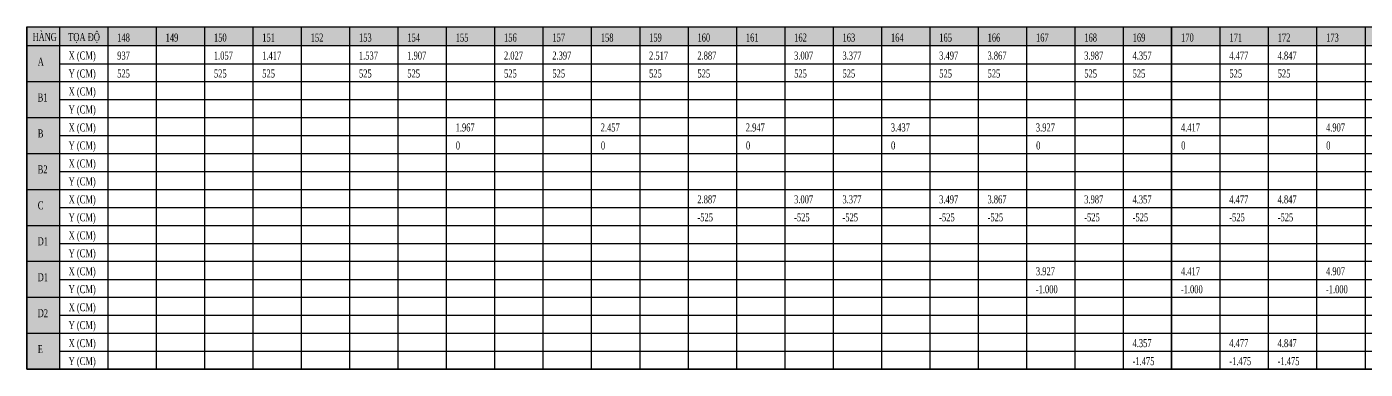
# Model space of a CAD drawing. Extents: x 1061507 to 1179680, y 97445 to 132302.
# Drawn here: x 1061507 to 1074886, y 119959 to 123379 of the extents above; entities that cross this region are included whole.
import ezdxf

# ---------------------------------------------------------------- set-up
doc = ezdxf.new("R2010")
doc.units = 0
doc.header["$LTSCALE"] = 200
doc.header["$MEASUREMENT"] = 0
for name, color, linetype in [('BORDER', 2, 'CONTINUOUS'), ('Hatch', 8, 'CONTINUOUS'), ('Text', 6, 'CONTINUOUS')]:
    doc.layers.add(name, color=color, linetype=linetype)
doc.styles.get("Standard").update_dxf_attribs({"font": 'vntimeh.shx', "width": 0.7})
doc.styles.add('THUONG', font='vntimeh.shx', dxfattribs={"width": 0.7})

msp = doc.modelspace()

# ---------------------------------------------------------------- linework, layer by layer
at = {"layer": 'BORDER'}
msp.add_line((1072950, 119959), (1072950, 123379), dxfattribs=at)
for points in [[(1072950, 119959), (1061507, 119959), (1061507, 123379), (1072950, 123379)], [(1072950, 123379), (1084067, 123379), (1084067, 119959), (1072950, 119959)]]:
    msp.add_lwpolyline(points, close=True, dxfattribs=at)
at = {"layer": 'Hatch'}
for p, q in [((1061507, 123379), (1061834, 123379)), ((1061507, 123379), (1061507, 123191)), ((1061834, 123379), (1062317, 123379)), ((1061834, 123379), (1061834, 123191)), ((1062317, 123379), (1062800, 123379)), ((1062317, 123379), (1062317, 123191)), ((1062800, 123379), (1063284, 123379)), ((1062800, 123379), (1062800, 123191)), ((1063284, 123379), (1063767, 123379)), ((1063284, 123379), (1063284, 123191)), ((1063767, 123379), (1064250, 123379)), ((1063767, 123379), (1063767, 123191)), ((1064250, 123379), (1064734, 123379)), ((1064250, 123379), (1064250, 123191)), ((1064734, 123379), (1065217, 123379)), ((1064734, 123379), (1064734, 123191)), ((1065217, 123379), (1065700, 123379)), ((1065217, 123379), (1065217, 123191)), ((1065700, 123379), (1066184, 123379)), ((1065700, 123379), (1065700, 123191)), ((1066184, 123379), (1066667, 123379)), ((1066184, 123379), (1066184, 123191)), ((1066667, 123379), (1067150, 123379)), ((1066667, 123379), (1066667, 123191)), ((1067150, 123379), (1067634, 123379)), ((1067150, 123379), (1067150, 123191)), ((1067634, 123379), (1068117, 123379)), ((1067634, 123379), (1067634, 123191)), ((1068117, 123379), (1068600, 123379)), ((1068117, 123379), (1068117, 123191)), ((1068600, 123379), (1069084, 123379)), ((1068600, 123379), (1068600, 123191)), ((1069084, 123379), (1069567, 123379)), ((1069084, 123379), (1069084, 123191)), ((1069567, 123379), (1070050, 123379)), ((1069567, 123379), (1069567, 123191)), ((1070050, 123379), (1070534, 123379)), ((1070050, 123379), (1070050, 123191)), ((1070534, 123379), (1071017, 123379)), ((1070534, 123379), (1070534, 123191)), ((1071017, 123379), (1071500, 123379)), ((1071017, 123379), (1071017, 123191)), ((1071500, 123379), (1071984, 123379)), ((1071500, 123379), (1071500, 123191)), ((1071984, 123379), (1072467, 123379)), ((1071984, 123379), (1071984, 123191)), ((1072467, 123379), (1072950, 123379)), ((1072467, 123379), (1072467, 123191)), ((1072950, 123379), (1073434, 123379)), ((1072950, 123379), (1072950, 123191)), ((1073434, 123379), (1073917, 123379)), ((1073434, 123379), (1073434, 123191)), ((1073917, 123379), (1074400, 123379)), ((1073917, 123379), (1073917, 123191)), ((1074400, 123379), (1074884, 123379)), ((1074400, 123379), (1074400, 123191)), ((1074884, 123379), (1075367, 123379)), ((1074884, 123379), (1074884, 123191)), ((1061507, 123191), (1061834, 123191)), ((1061507, 123191), (1061507, 123011)), ((1061834, 123191), (1062317, 123191)), ((1061834, 123191), (1061834, 123011)), ((1062317, 123191), (1062800, 123191)), ((1062317, 123191), (1062317, 123011)), ((1062800, 123191), (1063284, 123191)), ((1062800, 123191), (1062800, 123011)), ((1063284, 123191), (1063767, 123191)), ((1063284, 123191), (1063284, 123011)), ((1063767, 123191), (1064250, 123191)), ((1063767, 123191), (1063767, 123011)), ((1064250, 123191), (1064734, 123191)), ((1064250, 123191), (1064250, 123011)), ((1064734, 123191), (1065217, 123191)), ((1064734, 123191), (1064734, 123011)), ((1065217, 123191), (1065700, 123191)), ((1065217, 123191), (1065217, 123011)), ((1065700, 123191), (1066184, 123191)), ((1065700, 123191), (1065700, 123011)), ((1066184, 123191), (1066667, 123191)), ((1066184, 123191), (1066184, 123011)), ((1066667, 123191), (1067150, 123191)), ((1066667, 123191), (1066667, 123011)), ((1067150, 123191), (1067634, 123191)), ((1067150, 123191), (1067150, 123011)), ((1067634, 123191), (1068117, 123191)), ((1067634, 123191), (1067634, 123011)), ((1068117, 123191), (1068600, 123191)), ((1068117, 123191), (1068117, 123011)), ((1068600, 123191), (1069084, 123191)), ((1068600, 123191), (1068600, 123011)), ((1069084, 123191), (1069567, 123191)), ((1069084, 123191), (1069084, 123011)), ((1069567, 123191), (1070050, 123191)), ((1069567, 123191), (1069567, 123011)), ((1070050, 123191), (1070534, 123191)), ((1070050, 123191), (1070050, 123011)), ((1070534, 123191), (1071017, 123191)), ((1070534, 123191), (1070534, 123011)), ((1071017, 123191), (1071500, 123191)), ((1071017, 123191), (1071017, 123011)), ((1071500, 123191), (1071984, 123191)), ((1071500, 123191), (1071500, 123011)), ((1071984, 123191), (1072467, 123191)), ((1071984, 123191), (1071984, 123011)), ((1072467, 123191), (1072950, 123191)), ((1072467, 123191), (1072467, 123011)), ((1072950, 123191), (1073434, 123191)), ((1072950, 123191), (1072950, 123011)), ((1073434, 123191), (1073917, 123191)), ((1073434, 123191), (1073434, 123011)), ((1073917, 123191), (1074400, 123191)), ((1073917, 123191), (1073917, 123011)), ((1074400, 123191), (1074884, 123191)), ((1074400, 123191), (1074400, 123011)), ((1074884, 123191), (1075367, 123191)), ((1074884, 123191), (1074884, 123011)), ((1061507, 123011), (1061507, 122832)), ((1061834, 123011), (1062317, 123011)), ((1061834, 123011), (1061834, 122832)), ((1062317, 123011), (1062800, 123011)), ((1062317, 123011), (1062317, 122832)), ((1062800, 123011), (1063284, 123011)), ((1062800, 123011), (1062800, 122832)), ((1063284, 123011), (1063767, 123011)), ((1063284, 123011), (1063284, 122832)), ((1063767, 123011), (1064250, 123011)), ((1063767, 123011), (1063767, 122832)), ((1064250, 123011), (1064734, 123011)), ((1064250, 123011), (1064250, 122832)), ((1064734, 123011), (1065217, 123011)), ((1064734, 123011), (1064734, 122832)), ((1065217, 123011), (1065700, 123011)), ((1065217, 123011), (1065217, 122832)), ((1065700, 123011), (1066184, 123011)), ((1065700, 123011), (1065700, 122832)), ((1066184, 123011), (1066667, 123011)), ((1066184, 123011), (1066184, 122832)), ((1066667, 123011), (1067150, 123011)), ((1066667, 123011), (1066667, 122832)), ((1067150, 123011), (1067634, 123011)), ((1067150, 123011), (1067150, 122832)), ((1067634, 123011), (1068117, 123011)), ((1067634, 123011), (1067634, 122832)), ((1068117, 123011), (1068600, 123011)), ((1068117, 123011), (1068117, 122832)), ((1068600, 123011), (1069084, 123011)), ((1068600, 123011), (1068600, 122832)), ((1069084, 123011), (1069567, 123011)), ((1069084, 123011), (1069084, 122832)), ((1069567, 123011), (1070050, 123011)), ((1069567, 123011), (1069567, 122832)), ((1070050, 123011), (1070534, 123011)), ((1070050, 123011), (1070050, 122832)), ((1070534, 123011), (1071017, 123011)), ((1070534, 123011), (1070534, 122832)), ((1071017, 123011), (1071500, 123011)), ((1071017, 123011), (1071017, 122832)), ((1071500, 123011), (1071984, 123011)), ((1071500, 123011), (1071500, 122832)), ((1071984, 123011), (1072467, 123011)), ((1071984, 123011), (1071984, 122832)), ((1072467, 123011), (1072950, 123011)), ((1072467, 123011), (1072467, 122832)), ((1072950, 123011), (1073434, 123011)), ((1072950, 123011), (1072950, 122832)), ((1073434, 123011), (1073917, 123011)), ((1073434, 123011), (1073434, 122832)), ((1073917, 123011), (1074400, 123011)), ((1073917, 123011), (1073917, 122832)), ((1074400, 123011), (1074884, 123011)), ((1074400, 123011), (1074400, 122832)), ((1074884, 123011), (1075367, 123011)), ((1074884, 123011), (1074884, 122832)), ((1061507, 122832), (1061834, 122832)), ((1061507, 122832), (1061507, 122652)), ((1061834, 122832), (1062317, 122832)), ((1061834, 122832), (1061834, 122652)), ((1062317, 122832), (1062800, 122832)), ((1062317, 122832), (1062317, 122652)), ((1062800, 122832), (1063284, 122832)), ((1062800, 122832), (1062800, 122652)), ((1063284, 122832), (1063767, 122832)), ((1063284, 122832), (1063284, 122652)), ((1063767, 122832), (1064250, 122832)), ((1063767, 122832), (1063767, 122652)), ((1064250, 122832), (1064734, 122832)), ((1064250, 122832), (1064250, 122652)), ((1064734, 122832), (1065217, 122832)), ((1064734, 122832), (1064734, 122652)), ((1065217, 122832), (1065700, 122832)), ((1065217, 122832), (1065217, 122652)), ((1065700, 122832), (1066184, 122832)), ((1065700, 122832), (1065700, 122652)), ((1066184, 122832), (1066667, 122832)), ((1066184, 122832), (1066184, 122652)), ((1066667, 122832), (1067150, 122832)), ((1066667, 122832), (1066667, 122652)), ((1067150, 122832), (1067634, 122832)), ((1067150, 122832), (1067150, 122652)), ((1067634, 122832), (1068117, 122832)), ((1067634, 122832), (1067634, 122652)), ((1068117, 122832), (1068600, 122832)), ((1068117, 122832), (1068117, 122652)), ((1068600, 122832), (1069084, 122832)), ((1068600, 122832), (1068600, 122652)), ((1069084, 122832), (1069567, 122832)), ((1069084, 122832), (1069084, 122652)), ((1069567, 122832), (1070050, 122832)), ((1069567, 122832), (1069567, 122652)), ((1070050, 122832), (1070534, 122832)), ((1070050, 122832), (1070050, 122652)), ((1070534, 122832), (1071017, 122832)), ((1070534, 122832), (1070534, 122652)), ((1071017, 122832), (1071500, 122832)), ((1071017, 122832), (1071017, 122652)), ((1071500, 122832), (1071984, 122832)), ((1071500, 122832), (1071500, 122652)), ((1071984, 122832), (1072467, 122832)), ((1071984, 122832), (1071984, 122652)), ((1072467, 122832), (1072950, 122832)), ((1072467, 122832), (1072467, 122652)), ((1072950, 122832), (1073434, 122832)), ((1072950, 122832), (1072950, 122652)), ((1073434, 122832), (1073917, 122832)), ((1073434, 122832), (1073434, 122652)), ((1073917, 122832), (1074400, 122832)), ((1073917, 122832), (1073917, 122652)), ((1074400, 122832), (1074884, 122832)), ((1074400, 122832), (1074400, 122652)), ((1074884, 122832), (1075367, 122832)), ((1074884, 122832), (1074884, 122652)), ((1061507, 122652), (1061507, 122473)), ((1061834, 122652), (1062317, 122652)), ((1061834, 122652), (1061834, 122473)), ((1062317, 122652), (1062800, 122652)), ((1062317, 122652), (1062317, 122473)), ((1062800, 122652), (1063284, 122652)), ((1062800, 122652), (1062800, 122473)), ((1063284, 122652), (1063767, 122652)), ((1063284, 122652), (1063284, 122473)), ((1063767, 122652), (1064250, 122652)), ((1063767, 122652), (1063767, 122473)), ((1064250, 122652), (1064734, 122652)), ((1064250, 122652), (1064250, 122473)), ((1064734, 122652), (1065217, 122652)), ((1064734, 122652), (1064734, 122473)), ((1065217, 122652), (1065700, 122652)), ((1065217, 122652), (1065217, 122473)), ((1065700, 122652), (1066184, 122652)), ((1065700, 122652), (1065700, 122473)), ((1066184, 122652), (1066667, 122652)), ((1066184, 122652), (1066184, 122473)), ((1066667, 122652), (1067150, 122652)), ((1066667, 122652), (1066667, 122473)), ((1067150, 122652), (1067634, 122652)), ((1067150, 122652), (1067150, 122473)), ((1067634, 122652), (1068117, 122652)), ((1067634, 122652), (1067634, 122473)), ((1068117, 122652), (1068600, 122652)), ((1068117, 122652), (1068117, 122473)), ((1068600, 122652), (1069084, 122652)), ((1068600, 122652), (1068600, 122473)), ((1069084, 122652), (1069567, 122652)), ((1069084, 122652), (1069084, 122473)), ((1069567, 122652), (1070050, 122652)), ((1069567, 122652), (1069567, 122473)), ((1070050, 122652), (1070534, 122652)), ((1070050, 122652), (1070050, 122473)), ((1070534, 122652), (1071017, 122652)), ((1070534, 122652), (1070534, 122473)), ((1071017, 122652), (1071500, 122652)), ((1071017, 122652), (1071017, 122473)), ((1071500, 122652), (1071984, 122652)), ((1071500, 122652), (1071500, 122473)), ((1071984, 122652), (1072467, 122652)), ((1071984, 122652), (1071984, 122473)), ((1072467, 122652), (1072950, 122652)), ((1072467, 122652), (1072467, 122473)), ((1072950, 122652), (1073434, 122652)), ((1072950, 122652), (1072950, 122473)), ((1073434, 122652), (1073917, 122652)), ((1073434, 122652), (1073434, 122473)), ((1073917, 122652), (1074400, 122652)), ((1073917, 122652), (1073917, 122473)), ((1074400, 122652), (1074884, 122652)), ((1074400, 122652), (1074400, 122473)), ((1074884, 122652), (1075367, 122652)), ((1074884, 122652), (1074884, 122473)), ((1061507, 122473), (1061834, 122473)), ((1061507, 122473), (1061507, 122293)), ((1061834, 122473), (1062317, 122473)), ((1061834, 122473), (1061834, 122293)), ((1062317, 122473), (1062800, 122473)), ((1062317, 122473), (1062317, 122293)), ((1062800, 122473), (1063284, 122473)), ((1062800, 122473), (1062800, 122293)), ((1063284, 122473), (1063767, 122473)), ((1063284, 122473), (1063284, 122293)), ((1063767, 122473), (1064250, 122473)), ((1063767, 122473), (1063767, 122293)), ((1064250, 122473), (1064734, 122473)), ((1064250, 122473), (1064250, 122293)), ((1064734, 122473), (1065217, 122473)), ((1064734, 122473), (1064734, 122293)), ((1065217, 122473), (1065700, 122473)), ((1065217, 122473), (1065217, 122293)), ((1065700, 122473), (1066184, 122473)), ((1065700, 122473), (1065700, 122293)), ((1066184, 122473), (1066667, 122473)), ((1066184, 122473), (1066184, 122293)), ((1066667, 122473), (1067150, 122473)), ((1066667, 122473), (1066667, 122293)), ((1067150, 122473), (1067634, 122473)), ((1067150, 122473), (1067150, 122293)), ((1067634, 122473), (1068117, 122473)), ((1067634, 122473), (1067634, 122293)), ((1068117, 122473), (1068600, 122473)), ((1068117, 122473), (1068117, 122293)), ((1068600, 122473), (1069084, 122473)), ((1068600, 122473), (1068600, 122293)), ((1069084, 122473), (1069567, 122473)), ((1069084, 122473), (1069084, 122293)), ((1069567, 122473), (1070050, 122473)), ((1069567, 122473), (1069567, 122293)), ((1070050, 122473), (1070534, 122473)), ((1070050, 122473), (1070050, 122293)), ((1070534, 122473), (1071017, 122473)), ((1070534, 122473), (1070534, 122293)), ((1071017, 122473), (1071500, 122473)), ((1071017, 122473), (1071017, 122293)), ((1071500, 122473), (1071984, 122473)), ((1071500, 122473), (1071500, 122293)), ((1071984, 122473), (1072467, 122473)), ((1071984, 122473), (1071984, 122293)), ((1072467, 122473), (1072950, 122473)), ((1072467, 122473), (1072467, 122293)), ((1072950, 122473), (1073434, 122473)), ((1072950, 122473), (1072950, 122293)), ((1073434, 122473), (1073917, 122473)), ((1073434, 122473), (1073434, 122293)), ((1073917, 122473), (1074400, 122473)), ((1073917, 122473), (1073917, 122293)), ((1074400, 122473), (1074884, 122473)), ((1074400, 122473), (1074400, 122293)), ((1074884, 122473), (1075367, 122473)), ((1074884, 122473), (1074884, 122293)), ((1061507, 122293), (1061507, 122114)), ((1061834, 122293), (1062317, 122293)), ((1061834, 122293), (1061834, 122114)), ((1062317, 122293), (1062800, 122293)), ((1062317, 122293), (1062317, 122114)), ((1062800, 122293), (1063284, 122293)), ((1062800, 122293), (1062800, 122114)), ((1063284, 122293), (1063767, 122293)), ((1063284, 122293), (1063284, 122114)), ((1063767, 122293), (1064250, 122293)), ((1063767, 122293), (1063767, 122114)), ((1064250, 122293), (1064734, 122293)), ((1064250, 122293), (1064250, 122114)), ((1064734, 122293), (1065217, 122293)), ((1064734, 122293), (1064734, 122114)), ((1065217, 122293), (1065700, 122293)), ((1065217, 122293), (1065217, 122114)), ((1065700, 122293), (1066184, 122293)), ((1065700, 122293), (1065700, 122114)), ((1066184, 122293), (1066667, 122293)), ((1066184, 122293), (1066184, 122114)), ((1066667, 122293), (1067150, 122293)), ((1066667, 122293), (1066667, 122114)), ((1067150, 122293), (1067634, 122293)), ((1067150, 122293), (1067150, 122114)), ((1067634, 122293), (1068117, 122293)), ((1067634, 122293), (1067634, 122114)), ((1068117, 122293), (1068600, 122293)), ((1068117, 122293), (1068117, 122114)), ((1068600, 122293), (1069084, 122293)), ((1068600, 122293), (1068600, 122114)), ((1069084, 122293), (1069567, 122293)), ((1069084, 122293), (1069084, 122114)), ((1069567, 122293), (1070050, 122293)), ((1069567, 122293), (1069567, 122114)), ((1070050, 122293), (1070534, 122293)), ((1070050, 122293), (1070050, 122114)), ((1070534, 122293), (1071017, 122293)), ((1070534, 122293), (1070534, 122114)), ((1071017, 122293), (1071500, 122293)), ((1071017, 122293), (1071017, 122114)), ((1071500, 122293), (1071984, 122293)), ((1071500, 122293), (1071500, 122114)), ((1071984, 122293), (1072467, 122293)), ((1071984, 122293), (1071984, 122114)), ((1072467, 122293), (1072950, 122293)), ((1072467, 122293), (1072467, 122114)), ((1072950, 122293), (1073434, 122293)), ((1072950, 122293), (1072950, 122114)), ((1073434, 122293), (1073917, 122293)), ((1073434, 122293), (1073434, 122114)), ((1073917, 122293), (1074400, 122293)), ((1073917, 122293), (1073917, 122114)), ((1074400, 122293), (1074884, 122293)), ((1074400, 122293), (1074400, 122114)), ((1074884, 122293), (1075367, 122293)), ((1074884, 122293), (1074884, 122114)), ((1061507, 122114), (1061834, 122114)), ((1061507, 122114), (1061507, 121934)), ((1061834, 122114), (1062317, 122114)), ((1061834, 122114), (1061834, 121934)), ((1062317, 122114), (1062800, 122114)), ((1062317, 122114), (1062317, 121934)), ((1062800, 122114), (1063284, 122114)), ((1062800, 122114), (1062800, 121934)), ((1063284, 122114), (1063767, 122114)), ((1063284, 122114), (1063284, 121934)), ((1063767, 122114), (1064250, 122114)), ((1063767, 122114), (1063767, 121934)), ((1064250, 122114), (1064734, 122114)), ((1064250, 122114), (1064250, 121934)), ((1064734, 122114), (1065217, 122114)), ((1064734, 122114), (1064734, 121934)), ((1065217, 122114), (1065700, 122114)), ((1065217, 122114), (1065217, 121934)), ((1065700, 122114), (1066184, 122114)), ((1065700, 122114), (1065700, 121934)), ((1066184, 122114), (1066667, 122114)), ((1066184, 122114), (1066184, 121934)), ((1066667, 122114), (1067150, 122114)), ((1066667, 122114), (1066667, 121934)), ((1067150, 122114), (1067634, 122114)), ((1067150, 122114), (1067150, 121934)), ((1067634, 122114), (1068117, 122114)), ((1067634, 122114), (1067634, 121934)), ((1068117, 122114), (1068600, 122114)), ((1068117, 122114), (1068117, 121934)), ((1068600, 122114), (1069084, 122114)), ((1068600, 122114), (1068600, 121934)), ((1069084, 122114), (1069567, 122114)), ((1069084, 122114), (1069084, 121934)), ((1069567, 122114), (1070050, 122114)), ((1069567, 122114), (1069567, 121934)), ((1070050, 122114), (1070534, 122114)), ((1070050, 122114), (1070050, 121934)), ((1070534, 122114), (1071017, 122114)), ((1070534, 122114), (1070534, 121934)), ((1071017, 122114), (1071500, 122114)), ((1071017, 122114), (1071017, 121934)), ((1071500, 122114), (1071984, 122114)), ((1071500, 122114), (1071500, 121934)), ((1071984, 122114), (1072467, 122114)), ((1071984, 122114), (1071984, 121934)), ((1072467, 122114), (1072950, 122114)), ((1072467, 122114), (1072467, 121934)), ((1072950, 122114), (1073434, 122114)), ((1072950, 122114), (1072950, 121934)), ((1073434, 122114), (1073917, 122114)), ((1073434, 122114), (1073434, 121934)), ((1073917, 122114), (1074400, 122114)), ((1073917, 122114), (1073917, 121934)), ((1074400, 122114), (1074884, 122114)), ((1074400, 122114), (1074400, 121934)), ((1074884, 122114), (1075367, 122114)), ((1074884, 122114), (1074884, 121934)), ((1061507, 121934), (1061507, 121755)), ((1061834, 121934), (1062317, 121934)), ((1061834, 121934), (1061834, 121755)), ((1062317, 121934), (1062800, 121934)), ((1062317, 121934), (1062317, 121755)), ((1062800, 121934), (1063284, 121934)), ((1062800, 121934), (1062800, 121755)), ((1063284, 121934), (1063767, 121934)), ((1063284, 121934), (1063284, 121755)), ((1063767, 121934), (1064250, 121934)), ((1063767, 121934), (1063767, 121755)), ((1064250, 121934), (1064734, 121934)), ((1064250, 121934), (1064250, 121755)), ((1064734, 121934), (1065217, 121934)), ((1064734, 121934), (1064734, 121755)), ((1065217, 121934), (1065700, 121934)), ((1065217, 121934), (1065217, 121755)), ((1065700, 121934), (1066184, 121934)), ((1065700, 121934), (1065700, 121755)), ((1066184, 121934), (1066667, 121934)), ((1066184, 121934), (1066184, 121755)), ((1066667, 121934), (1067150, 121934)), ((1066667, 121934), (1066667, 121755)), ((1067150, 121934), (1067634, 121934)), ((1067150, 121934), (1067150, 121755)), ((1067634, 121934), (1068117, 121934)), ((1067634, 121934), (1067634, 121755)), ((1068117, 121934), (1068600, 121934)), ((1068117, 121934), (1068117, 121755)), ((1068600, 121934), (1069084, 121934)), ((1068600, 121934), (1068600, 121755)), ((1069084, 121934), (1069567, 121934)), ((1069084, 121934), (1069084, 121755)), ((1069567, 121934), (1070050, 121934)), ((1069567, 121934), (1069567, 121755)), ((1070050, 121934), (1070534, 121934)), ((1070050, 121934), (1070050, 121755)), ((1070534, 121934), (1071017, 121934)), ((1070534, 121934), (1070534, 121755)), ((1071017, 121934), (1071500, 121934)), ((1071017, 121934), (1071017, 121755)), ((1071500, 121934), (1071984, 121934)), ((1071500, 121934), (1071500, 121755)), ((1071984, 121934), (1072467, 121934)), ((1071984, 121934), (1071984, 121755)), ((1072467, 121934), (1072950, 121934)), ((1072467, 121934), (1072467, 121755)), ((1072950, 121934), (1073434, 121934)), ((1072950, 121934), (1072950, 121755)), ((1073434, 121934), (1073917, 121934)), ((1073434, 121934), (1073434, 121755)), ((1073917, 121934), (1074400, 121934)), ((1073917, 121934), (1073917, 121755)), ((1074400, 121934), (1074884, 121934)), ((1074400, 121934), (1074400, 121755)), ((1074884, 121934), (1075367, 121934)), ((1074884, 121934), (1074884, 121755)), ((1061507, 121755), (1061834, 121755)), ((1061507, 121755), (1061507, 121575)), ((1061834, 121755), (1062317, 121755)), ((1061834, 121755), (1061834, 121575)), ((1062317, 121755), (1062800, 121755)), ((1062317, 121755), (1062317, 121575)), ((1062800, 121755), (1063284, 121755)), ((1062800, 121755), (1062800, 121575)), ((1063284, 121755), (1063767, 121755)), ((1063284, 121755), (1063284, 121575)), ((1063767, 121755), (1064250, 121755)), ((1063767, 121755), (1063767, 121575)), ((1064250, 121755), (1064734, 121755)), ((1064250, 121755), (1064250, 121575)), ((1064734, 121755), (1065217, 121755)), ((1064734, 121755), (1064734, 121575)), ((1065217, 121755), (1065700, 121755)), ((1065217, 121755), (1065217, 121575)), ((1065700, 121755), (1066184, 121755)), ((1065700, 121755), (1065700, 121575)), ((1066184, 121755), (1066667, 121755)), ((1066184, 121755), (1066184, 121575)), ((1066667, 121755), (1067150, 121755)), ((1066667, 121755), (1066667, 121575)), ((1067150, 121755), (1067634, 121755)), ((1067150, 121755), (1067150, 121575)), ((1067634, 121755), (1068117, 121755)), ((1067634, 121755), (1067634, 121575)), ((1068117, 121755), (1068600, 121755)), ((1068117, 121755), (1068117, 121575)), ((1068600, 121755), (1069084, 121755)), ((1068600, 121755), (1068600, 121575)), ((1069084, 121755), (1069567, 121755)), ((1069084, 121755), (1069084, 121575)), ((1069567, 121755), (1070050, 121755)), ((1069567, 121755), (1069567, 121575)), ((1070050, 121755), (1070534, 121755)), ((1070050, 121755), (1070050, 121575)), ((1070534, 121755), (1071017, 121755)), ((1070534, 121755), (1070534, 121575)), ((1071017, 121755), (1071500, 121755)), ((1071017, 121755), (1071017, 121575)), ((1071500, 121755), (1071984, 121755)), ((1071500, 121755), (1071500, 121575)), ((1071984, 121755), (1072467, 121755)), ((1071984, 121755), (1071984, 121575)), ((1072467, 121755), (1072950, 121755)), ((1072467, 121755), (1072467, 121575)), ((1072950, 121755), (1073434, 121755)), ((1072950, 121755), (1072950, 121575)), ((1073434, 121755), (1073917, 121755)), ((1073434, 121755), (1073434, 121575)), ((1073917, 121755), (1074400, 121755)), ((1073917, 121755), (1073917, 121575)), ((1074400, 121755), (1074884, 121755)), ((1074400, 121755), (1074400, 121575)), ((1074884, 121755), (1075367, 121755)), ((1074884, 121755), (1074884, 121575)), ((1061507, 121575), (1061507, 121396)), ((1061834, 121575), (1062317, 121575)), ((1061834, 121575), (1061834, 121396)), ((1062317, 121575), (1062800, 121575)), ((1062317, 121575), (1062317, 121396)), ((1062800, 121575), (1063284, 121575)), ((1062800, 121575), (1062800, 121396)), ((1063284, 121575), (1063767, 121575)), ((1063284, 121575), (1063284, 121396)), ((1063767, 121575), (1064250, 121575)), ((1063767, 121575), (1063767, 121396)), ((1064250, 121575), (1064734, 121575)), ((1064250, 121575), (1064250, 121396)), ((1064734, 121575), (1065217, 121575)), ((1064734, 121575), (1064734, 121396)), ((1065217, 121575), (1065700, 121575)), ((1065217, 121575), (1065217, 121396)), ((1065700, 121575), (1066184, 121575)), ((1065700, 121575), (1065700, 121396)), ((1066184, 121575), (1066667, 121575)), ((1066184, 121575), (1066184, 121396)), ((1066667, 121575), (1067150, 121575)), ((1066667, 121575), (1066667, 121396)), ((1067150, 121575), (1067634, 121575)), ((1067150, 121575), (1067150, 121396)), ((1067634, 121575), (1068117, 121575)), ((1067634, 121575), (1067634, 121396)), ((1068117, 121575), (1068600, 121575)), ((1068117, 121575), (1068117, 121396)), ((1068600, 121575), (1069084, 121575)), ((1068600, 121575), (1068600, 121396)), ((1069084, 121575), (1069567, 121575)), ((1069084, 121575), (1069084, 121396)), ((1069567, 121575), (1070050, 121575)), ((1069567, 121575), (1069567, 121396)), ((1070050, 121575), (1070534, 121575)), ((1070050, 121575), (1070050, 121396)), ((1070534, 121575), (1071017, 121575)), ((1070534, 121575), (1070534, 121396)), ((1071017, 121575), (1071500, 121575)), ((1071017, 121575), (1071017, 121396)), ((1071500, 121575), (1071984, 121575)), ((1071500, 121575), (1071500, 121396)), ((1071984, 121575), (1072467, 121575)), ((1071984, 121575), (1071984, 121396)), ((1072467, 121575), (1072950, 121575)), ((1072467, 121575), (1072467, 121396)), ((1072950, 121575), (1073434, 121575)), ((1072950, 121575), (1072950, 121396)), ((1073434, 121575), (1073917, 121575)), ((1073434, 121575), (1073434, 121396)), ((1073917, 121575), (1074400, 121575)), ((1073917, 121575), (1073917, 121396)), ((1074400, 121575), (1074884, 121575)), ((1074400, 121575), (1074400, 121396)), ((1074884, 121575), (1075367, 121575)), ((1074884, 121575), (1074884, 121396)), ((1061507, 121396), (1061834, 121396)), ((1061507, 121396), (1061507, 121216)), ((1061834, 121396), (1062317, 121396)), ((1061834, 121396), (1061834, 121216)), ((1062317, 121396), (1062800, 121396)), ((1062317, 121396), (1062317, 121216)), ((1062800, 121396), (1063284, 121396)), ((1062800, 121396), (1062800, 121216)), ((1063284, 121396), (1063767, 121396)), ((1063284, 121396), (1063284, 121216)), ((1063767, 121396), (1064250, 121396)), ((1063767, 121396), (1063767, 121216)), ((1064250, 121396), (1064734, 121396)), ((1064250, 121396), (1064250, 121216)), ((1064734, 121396), (1065217, 121396)), ((1064734, 121396), (1064734, 121216)), ((1065217, 121396), (1065700, 121396)), ((1065217, 121396), (1065217, 121216)), ((1065700, 121396), (1066184, 121396)), ((1065700, 121396), (1065700, 121216)), ((1066184, 121396), (1066667, 121396)), ((1066184, 121396), (1066184, 121216)), ((1066667, 121396), (1067150, 121396)), ((1066667, 121396), (1066667, 121216)), ((1067150, 121396), (1067634, 121396)), ((1067150, 121396), (1067150, 121216)), ((1067634, 121396), (1068117, 121396)), ((1067634, 121396), (1067634, 121216)), ((1068117, 121396), (1068600, 121396)), ((1068117, 121396), (1068117, 121216)), ((1068600, 121396), (1069084, 121396)), ((1068600, 121396), (1068600, 121216)), ((1069084, 121396), (1069567, 121396)), ((1069084, 121396), (1069084, 121216)), ((1069567, 121396), (1070050, 121396)), ((1069567, 121396), (1069567, 121216)), ((1070050, 121396), (1070534, 121396)), ((1070050, 121396), (1070050, 121216)), ((1070534, 121396), (1071017, 121396)), ((1070534, 121396), (1070534, 121216)), ((1071017, 121396), (1071500, 121396)), ((1071017, 121396), (1071017, 121216)), ((1071500, 121396), (1071984, 121396)), ((1071500, 121396), (1071500, 121216)), ((1071984, 121396), (1072467, 121396)), ((1071984, 121396), (1071984, 121216)), ((1072467, 121396), (1072950, 121396)), ((1072467, 121396), (1072467, 121216)), ((1072950, 121396), (1073434, 121396)), ((1072950, 121396), (1072950, 121216)), ((1073434, 121396), (1073917, 121396)), ((1073434, 121396), (1073434, 121216)), ((1073917, 121396), (1074400, 121396)), ((1073917, 121396), (1073917, 121216)), ((1074400, 121396), (1074884, 121396)), ((1074400, 121396), (1074400, 121216)), ((1074884, 121396), (1075367, 121396)), ((1074884, 121396), (1074884, 121216)), ((1061507, 121216), (1061507, 121037)), ((1061834, 121216), (1062317, 121216)), ((1061834, 121216), (1061834, 121037)), ((1062317, 121216), (1062800, 121216)), ((1062317, 121216), (1062317, 121037)), ((1062800, 121216), (1063284, 121216)), ((1062800, 121216), (1062800, 121037)), ((1063284, 121216), (1063767, 121216)), ((1063284, 121216), (1063284, 121037)), ((1063767, 121216), (1064250, 121216)), ((1063767, 121216), (1063767, 121037)), ((1064250, 121216), (1064734, 121216)), ((1064250, 121216), (1064250, 121037)), ((1064734, 121216), (1065217, 121216)), ((1064734, 121216), (1064734, 121037)), ((1065217, 121216), (1065700, 121216)), ((1065217, 121216), (1065217, 121037)), ((1065700, 121216), (1066184, 121216)), ((1065700, 121216), (1065700, 121037)), ((1066184, 121216), (1066667, 121216)), ((1066184, 121216), (1066184, 121037)), ((1066667, 121216), (1067150, 121216)), ((1066667, 121216), (1066667, 121037)), ((1067150, 121216), (1067634, 121216)), ((1067150, 121216), (1067150, 121037)), ((1067634, 121216), (1068117, 121216)), ((1067634, 121216), (1067634, 121037)), ((1068117, 121216), (1068600, 121216)), ((1068117, 121216), (1068117, 121037)), ((1068600, 121216), (1069084, 121216)), ((1068600, 121216), (1068600, 121037)), ((1069084, 121216), (1069567, 121216)), ((1069084, 121216), (1069084, 121037)), ((1069567, 121216), (1070050, 121216)), ((1069567, 121216), (1069567, 121037)), ((1070050, 121216), (1070534, 121216)), ((1070050, 121216), (1070050, 121037)), ((1070534, 121216), (1071017, 121216)), ((1070534, 121216), (1070534, 121037)), ((1071017, 121216), (1071500, 121216)), ((1071017, 121216), (1071017, 121037)), ((1071500, 121216), (1071984, 121216)), ((1071500, 121216), (1071500, 121037)), ((1071984, 121216), (1072467, 121216)), ((1071984, 121216), (1071984, 121037)), ((1072467, 121216), (1072950, 121216)), ((1072467, 121216), (1072467, 121037)), ((1072950, 121216), (1073434, 121216)), ((1072950, 121216), (1072950, 121037)), ((1073434, 121216), (1073917, 121216)), ((1073434, 121216), (1073434, 121037)), ((1073917, 121216), (1074400, 121216)), ((1073917, 121216), (1073917, 121037)), ((1074400, 121216), (1074884, 121216)), ((1074400, 121216), (1074400, 121037)), ((1074884, 121216), (1075367, 121216)), ((1074884, 121216), (1074884, 121037)), ((1061507, 121037), (1061834, 121037)), ((1061507, 121037), (1061507, 120857)), ((1061834, 121037), (1062317, 121037)), ((1061834, 121037), (1061834, 120857)), ((1062317, 121037), (1062800, 121037)), ((1062317, 121037), (1062317, 120857)), ((1062800, 121037), (1063284, 121037)), ((1062800, 121037), (1062800, 120857)), ((1063284, 121037), (1063767, 121037)), ((1063284, 121037), (1063284, 120857)), ((1063767, 121037), (1064250, 121037)), ((1063767, 121037), (1063767, 120857)), ((1064250, 121037), (1064734, 121037)), ((1064250, 121037), (1064250, 120857)), ((1064734, 121037), (1065217, 121037)), ((1064734, 121037), (1064734, 120857)), ((1065217, 121037), (1065700, 121037)), ((1065217, 121037), (1065217, 120857)), ((1065700, 121037), (1066184, 121037)), ((1065700, 121037), (1065700, 120857)), ((1066184, 121037), (1066667, 121037)), ((1066184, 121037), (1066184, 120857)), ((1066667, 121037), (1067150, 121037)), ((1066667, 121037), (1066667, 120857)), ((1067150, 121037), (1067634, 121037)), ((1067150, 121037), (1067150, 120857)), ((1067634, 121037), (1068117, 121037)), ((1067634, 121037), (1067634, 120857)), ((1068117, 121037), (1068600, 121037)), ((1068117, 121037), (1068117, 120857)), ((1068600, 121037), (1069084, 121037)), ((1068600, 121037), (1068600, 120857)), ((1069084, 121037), (1069567, 121037)), ((1069084, 121037), (1069084, 120857)), ((1069567, 121037), (1070050, 121037)), ((1069567, 121037), (1069567, 120857)), ((1070050, 121037), (1070534, 121037)), ((1070050, 121037), (1070050, 120857)), ((1070534, 121037), (1071017, 121037)), ((1070534, 121037), (1070534, 120857)), ((1071017, 121037), (1071500, 121037)), ((1071017, 121037), (1071017, 120857)), ((1071500, 121037), (1071984, 121037)), ((1071500, 121037), (1071500, 120857)), ((1071984, 121037), (1072467, 121037)), ((1071984, 121037), (1071984, 120857)), ((1072467, 121037), (1072950, 121037)), ((1072467, 121037), (1072467, 120857)), ((1072950, 121037), (1073434, 121037)), ((1072950, 121037), (1072950, 120857)), ((1073434, 121037), (1073917, 121037)), ((1073434, 121037), (1073434, 120857)), ((1073917, 121037), (1074400, 121037)), ((1073917, 121037), (1073917, 120857)), ((1074400, 121037), (1074884, 121037)), ((1074400, 121037), (1074400, 120857)), ((1074884, 121037), (1075367, 121037)), ((1074884, 121037), (1074884, 120857)), ((1061507, 120857), (1061507, 120678)), ((1061834, 120857), (1062317, 120857)), ((1061834, 120857), (1061834, 120678)), ((1062317, 120857), (1062800, 120857)), ((1062317, 120857), (1062317, 120678)), ((1062800, 120857), (1063284, 120857)), ((1062800, 120857), (1062800, 120678)), ((1063284, 120857), (1063767, 120857)), ((1063284, 120857), (1063284, 120678)), ((1063767, 120857), (1064250, 120857)), ((1063767, 120857), (1063767, 120678)), ((1064250, 120857), (1064734, 120857)), ((1064250, 120857), (1064250, 120678)), ((1064734, 120857), (1065217, 120857)), ((1064734, 120857), (1064734, 120678)), ((1065217, 120857), (1065700, 120857)), ((1065217, 120857), (1065217, 120678)), ((1065700, 120857), (1066184, 120857)), ((1065700, 120857), (1065700, 120678)), ((1066184, 120857), (1066667, 120857)), ((1066184, 120857), (1066184, 120678)), ((1066667, 120857), (1067150, 120857)), ((1066667, 120857), (1066667, 120678)), ((1067150, 120857), (1067634, 120857)), ((1067150, 120857), (1067150, 120678)), ((1067634, 120857), (1068117, 120857)), ((1067634, 120857), (1067634, 120678)), ((1068117, 120857), (1068600, 120857)), ((1068117, 120857), (1068117, 120678)), ((1068600, 120857), (1069084, 120857)), ((1068600, 120857), (1068600, 120678)), ((1069084, 120857), (1069567, 120857)), ((1069084, 120857), (1069084, 120678)), ((1069567, 120857), (1070050, 120857)), ((1069567, 120857), (1069567, 120678)), ((1070050, 120857), (1070534, 120857)), ((1070050, 120857), (1070050, 120678)), ((1070534, 120857), (1071017, 120857)), ((1070534, 120857), (1070534, 120678)), ((1071017, 120857), (1071500, 120857)), ((1071017, 120857), (1071017, 120678)), ((1071500, 120857), (1071984, 120857)), ((1071500, 120857), (1071500, 120678)), ((1071984, 120857), (1072467, 120857)), ((1071984, 120857), (1071984, 120678)), ((1072467, 120857), (1072950, 120857)), ((1072467, 120857), (1072467, 120678)), ((1072950, 120857), (1073434, 120857)), ((1072950, 120857), (1072950, 120678)), ((1073434, 120857), (1073917, 120857)), ((1073434, 120857), (1073434, 120678)), ((1073917, 120857), (1074400, 120857)), ((1073917, 120857), (1073917, 120678)), ((1074400, 120857), (1074884, 120857)), ((1074400, 120857), (1074400, 120678)), ((1074884, 120857), (1075367, 120857)), ((1074884, 120857), (1074884, 120678)), ((1061507, 120678), (1061834, 120678)), ((1061507, 120678), (1061507, 120498)), ((1061834, 120678), (1062317, 120678)), ((1061834, 120678), (1061834, 120498)), ((1062317, 120678), (1062800, 120678)), ((1062317, 120678), (1062317, 120498)), ((1062800, 120678), (1063284, 120678)), ((1062800, 120678), (1062800, 120498)), ((1063284, 120678), (1063767, 120678)), ((1063284, 120678), (1063284, 120498)), ((1063767, 120678), (1064250, 120678)), ((1063767, 120678), (1063767, 120498)), ((1064250, 120678), (1064734, 120678)), ((1064250, 120678), (1064250, 120498)), ((1064734, 120678), (1065217, 120678)), ((1064734, 120678), (1064734, 120498)), ((1065217, 120678), (1065700, 120678)), ((1065217, 120678), (1065217, 120498)), ((1065700, 120678), (1066184, 120678)), ((1065700, 120678), (1065700, 120498)), ((1066184, 120678), (1066667, 120678)), ((1066184, 120678), (1066184, 120498)), ((1066667, 120678), (1067150, 120678)), ((1066667, 120678), (1066667, 120498)), ((1067150, 120678), (1067634, 120678)), ((1067150, 120678), (1067150, 120498)), ((1067634, 120678), (1068117, 120678)), ((1067634, 120678), (1067634, 120498)), ((1068117, 120678), (1068600, 120678)), ((1068117, 120678), (1068117, 120498)), ((1068600, 120678), (1069084, 120678)), ((1068600, 120678), (1068600, 120498)), ((1069084, 120678), (1069567, 120678)), ((1069084, 120678), (1069084, 120498)), ((1069567, 120678), (1070050, 120678)), ((1069567, 120678), (1069567, 120498)), ((1070050, 120678), (1070534, 120678)), ((1070050, 120678), (1070050, 120498)), ((1070534, 120678), (1071017, 120678)), ((1070534, 120678), (1070534, 120498)), ((1071017, 120678), (1071500, 120678)), ((1071017, 120678), (1071017, 120498)), ((1071500, 120678), (1071984, 120678)), ((1071500, 120678), (1071500, 120498)), ((1071984, 120678), (1072467, 120678)), ((1071984, 120678), (1071984, 120498)), ((1072467, 120678), (1072950, 120678)), ((1072467, 120678), (1072467, 120498)), ((1072950, 120678), (1073434, 120678)), ((1072950, 120678), (1072950, 120498)), ((1073434, 120678), (1073917, 120678)), ((1073434, 120678), (1073434, 120498)), ((1073917, 120678), (1074400, 120678)), ((1073917, 120678), (1073917, 120498)), ((1074400, 120678), (1074884, 120678)), ((1074400, 120678), (1074400, 120498)), ((1074884, 120678), (1075367, 120678)), ((1074884, 120678), (1074884, 120498)), ((1061507, 120498), (1061507, 120318)), ((1061834, 120498), (1062317, 120498)), ((1061834, 120498), (1061834, 120318)), ((1062317, 120498), (1062800, 120498)), ((1062317, 120498), (1062317, 120318)), ((1062800, 120498), (1063284, 120498)), ((1062800, 120498), (1062800, 120318)), ((1063284, 120498), (1063767, 120498)), ((1063284, 120498), (1063284, 120318)), ((1063767, 120498), (1064250, 120498)), ((1063767, 120498), (1063767, 120318)), ((1064250, 120498), (1064734, 120498)), ((1064250, 120498), (1064250, 120318)), ((1064734, 120498), (1065217, 120498)), ((1064734, 120498), (1064734, 120318)), ((1065217, 120498), (1065700, 120498)), ((1065217, 120498), (1065217, 120318)), ((1065700, 120498), (1066184, 120498)), ((1065700, 120498), (1065700, 120318)), ((1066184, 120498), (1066667, 120498)), ((1066184, 120498), (1066184, 120318)), ((1066667, 120498), (1067150, 120498)), ((1066667, 120498), (1066667, 120318)), ((1067150, 120498), (1067634, 120498)), ((1067150, 120498), (1067150, 120318)), ((1067634, 120498), (1068117, 120498)), ((1067634, 120498), (1067634, 120318)), ((1068117, 120498), (1068600, 120498)), ((1068117, 120498), (1068117, 120318)), ((1068600, 120498), (1069084, 120498)), ((1068600, 120498), (1068600, 120318)), ((1069084, 120498), (1069567, 120498)), ((1069084, 120498), (1069084, 120318)), ((1069567, 120498), (1070050, 120498)), ((1069567, 120498), (1069567, 120318)), ((1070050, 120498), (1070534, 120498)), ((1070050, 120498), (1070050, 120318)), ((1070534, 120498), (1071017, 120498)), ((1070534, 120498), (1070534, 120318)), ((1071017, 120498), (1071500, 120498)), ((1071017, 120498), (1071017, 120318)), ((1071500, 120498), (1071984, 120498)), ((1071500, 120498), (1071500, 120318)), ((1071984, 120498), (1072467, 120498)), ((1071984, 120498), (1071984, 120318)), ((1072467, 120498), (1072950, 120498)), ((1072467, 120498), (1072467, 120318)), ((1072950, 120498), (1073434, 120498)), ((1072950, 120498), (1072950, 120318)), ((1073434, 120498), (1073917, 120498)), ((1073434, 120498), (1073434, 120318)), ((1073917, 120498), (1074400, 120498)), ((1073917, 120498), (1073917, 120318)), ((1074400, 120498), (1074884, 120498)), ((1074400, 120498), (1074400, 120318)), ((1074884, 120498), (1075367, 120498)), ((1074884, 120498), (1074884, 120318)), ((1061507, 120318), (1061834, 120318)), ((1061507, 120318), (1061507, 120139)), ((1061834, 120318), (1062317, 120318)), ((1061834, 120318), (1061834, 120139)), ((1062317, 120318), (1062800, 120318)), ((1062317, 120318), (1062317, 120139)), ((1062800, 120318), (1063284, 120318)), ((1062800, 120318), (1062800, 120139)), ((1063284, 120318), (1063767, 120318)), ((1063284, 120318), (1063284, 120139)), ((1063767, 120318), (1064250, 120318)), ((1063767, 120318), (1063767, 120139)), ((1064250, 120318), (1064734, 120318)), ((1064250, 120318), (1064250, 120139)), ((1064734, 120318), (1065217, 120318)), ((1064734, 120318), (1064734, 120139)), ((1065217, 120318), (1065700, 120318)), ((1065217, 120318), (1065217, 120139)), ((1065700, 120318), (1066184, 120318)), ((1065700, 120318), (1065700, 120139)), ((1066184, 120318), (1066667, 120318)), ((1066184, 120318), (1066184, 120139)), ((1066667, 120318), (1067150, 120318)), ((1066667, 120318), (1066667, 120139)), ((1067150, 120318), (1067634, 120318)), ((1067150, 120318), (1067150, 120139)), ((1067634, 120318), (1068117, 120318)), ((1067634, 120318), (1067634, 120139)), ((1068117, 120318), (1068600, 120318)), ((1068117, 120318), (1068117, 120139)), ((1068600, 120318), (1069084, 120318)), ((1068600, 120318), (1068600, 120139)), ((1069084, 120318), (1069567, 120318)), ((1069084, 120318), (1069084, 120139)), ((1069567, 120318), (1070050, 120318)), ((1069567, 120318), (1069567, 120139)), ((1070050, 120318), (1070534, 120318)), ((1070050, 120318), (1070050, 120139)), ((1070534, 120318), (1071017, 120318)), ((1070534, 120318), (1070534, 120139)), ((1071017, 120318), (1071500, 120318)), ((1071017, 120318), (1071017, 120139)), ((1071500, 120318), (1071984, 120318)), ((1071500, 120318), (1071500, 120139)), ((1071984, 120318), (1072467, 120318)), ((1071984, 120318), (1071984, 120139)), ((1072467, 120318), (1072950, 120318)), ((1072467, 120318), (1072467, 120139)), ((1072950, 120318), (1073434, 120318)), ((1072950, 120318), (1072950, 120139)), ((1073434, 120318), (1073917, 120318)), ((1073434, 120318), (1073434, 120139)), ((1073917, 120318), (1074400, 120318)), ((1073917, 120318), (1073917, 120139)), ((1074400, 120318), (1074884, 120318)), ((1074400, 120318), (1074400, 120139)), ((1074884, 120318), (1075367, 120318)), ((1074884, 120318), (1074884, 120139)), ((1061507, 120139), (1061507, 119959)), ((1061834, 120139), (1062317, 120139)), ((1061834, 120139), (1061834, 119959)), ((1062317, 120139), (1062800, 120139)), ((1062317, 120139), (1062317, 119959)), ((1062800, 120139), (1063284, 120139)), ((1062800, 120139), (1062800, 119959)), ((1063284, 120139), (1063767, 120139)), ((1063284, 120139), (1063284, 119959)), ((1063767, 120139), (1064250, 120139)), ((1063767, 120139), (1063767, 119959)), ((1064250, 120139), (1064734, 120139)), ((1064250, 120139), (1064250, 119959)), ((1064734, 120139), (1065217, 120139)), ((1064734, 120139), (1064734, 119959)), ((1065217, 120139), (1065700, 120139)), ((1065217, 120139), (1065217, 119959)), ((1065700, 120139), (1066184, 120139)), ((1065700, 120139), (1065700, 119959)), ((1066184, 120139), (1066667, 120139)), ((1066184, 120139), (1066184, 119959)), ((1066667, 120139), (1067150, 120139)), ((1066667, 120139), (1066667, 119959)), ((1067150, 120139), (1067634, 120139)), ((1067150, 120139), (1067150, 119959)), ((1067634, 120139), (1068117, 120139)), ((1067634, 120139), (1067634, 119959)), ((1068117, 120139), (1068600, 120139)), ((1068117, 120139), (1068117, 119959)), ((1068600, 120139), (1069084, 120139)), ((1068600, 120139), (1068600, 119959)), ((1069084, 120139), (1069567, 120139)), ((1069084, 120139), (1069084, 119959)), ((1069567, 120139), (1070050, 120139)), ((1069567, 120139), (1069567, 119959)), ((1070050, 120139), (1070534, 120139)), ((1070050, 120139), (1070050, 119959)), ((1070534, 120139), (1071017, 120139)), ((1070534, 120139), (1070534, 119959)), ((1071017, 120139), (1071500, 120139)), ((1071017, 120139), (1071017, 119959)), ((1071500, 120139), (1071984, 120139)), ((1071500, 120139), (1071500, 119959)), ((1071984, 120139), (1072467, 120139)), ((1071984, 120139), (1071984, 119959)), ((1072467, 120139), (1072950, 120139)), ((1072467, 120139), (1072467, 119959)), ((1072950, 120139), (1073434, 120139)), ((1072950, 120139), (1072950, 119959)), ((1073434, 120139), (1073917, 120139)), ((1073434, 120139), (1073434, 119959)), ((1073917, 120139), (1074400, 120139)), ((1073917, 120139), (1073917, 119959)), ((1074400, 120139), (1074884, 120139)), ((1074400, 120139), (1074400, 119959)), ((1074884, 120139), (1075367, 120139)), ((1074884, 120139), (1074884, 119959)), ((1061507, 119959), (1061834, 119959)), ((1061834, 119959), (1062317, 119959)), ((1062317, 119959), (1062800, 119959)), ((1062800, 119959), (1063284, 119959)), ((1063284, 119959), (1063767, 119959)), ((1063767, 119959), (1064250, 119959)), ((1064250, 119959), (1064734, 119959)), ((1064734, 119959), (1065217, 119959)), ((1065217, 119959), (1065700, 119959)), ((1065700, 119959), (1066184, 119959)), ((1066184, 119959), (1066667, 119959)), ((1066667, 119959), (1067150, 119959)), ((1067150, 119959), (1067634, 119959)), ((1067634, 119959), (1068117, 119959)), ((1068117, 119959), (1068600, 119959)), ((1068600, 119959), (1069084, 119959)), ((1069084, 119959), (1069567, 119959)), ((1069567, 119959), (1070050, 119959)), ((1070050, 119959), (1070534, 119959)), ((1070534, 119959), (1071017, 119959)), ((1071017, 119959), (1071500, 119959)), ((1071500, 119959), (1071984, 119959)), ((1071984, 119959), (1072467, 119959)), ((1072467, 119959), (1072950, 119959)), ((1072950, 119959), (1073434, 119959)), ((1073434, 119959), (1073917, 119959)), ((1073917, 119959), (1074400, 119959)), ((1074400, 119959), (1074884, 119959)), ((1074884, 119959), (1075367, 119959))]:
    msp.add_line(p, q, dxfattribs=at)
at = {"layer": 'Hatch', "color": 9, "true_color": 0xc0c0c0}
for points in [[(1061507, 123379), (1061507, 123191), (1061834, 123379), (1061834, 123191)], [(1061834, 123379), (1061834, 123191), (1062317, 123379), (1062317, 123191)], [(1062317, 123379), (1062317, 123191), (1062800, 123379), (1062800, 123191)], [(1062800, 123379), (1062800, 123191), (1063284, 123379), (1063284, 123191)], [(1063284, 123379), (1063284, 123191), (1063767, 123379), (1063767, 123191)], [(1063767, 123379), (1063767, 123191), (1064250, 123379), (1064250, 123191)], [(1064250, 123379), (1064250, 123191), (1064734, 123379), (1064734, 123191)], [(1064734, 123379), (1064734, 123191), (1065217, 123379), (1065217, 123191)], [(1065217, 123379), (1065217, 123191), (1065700, 123379), (1065700, 123191)], [(1065700, 123379), (1065700, 123191), (1066184, 123379), (1066184, 123191)], [(1066184, 123379), (1066184, 123191), (1066667, 123379), (1066667, 123191)], [(1066667, 123379), (1066667, 123191), (1067150, 123379), (1067150, 123191)], [(1067150, 123379), (1067150, 123191), (1067634, 123379), (1067634, 123191)], [(1067634, 123379), (1067634, 123191), (1068117, 123379), (1068117, 123191)], [(1068117, 123379), (1068117, 123191), (1068600, 123379), (1068600, 123191)], [(1068600, 123379), (1068600, 123191), (1069084, 123379), (1069084, 123191)], [(1069084, 123379), (1069084, 123191), (1069567, 123379), (1069567, 123191)], [(1069567, 123379), (1069567, 123191), (1070050, 123379), (1070050, 123191)], [(1070050, 123379), (1070050, 123191), (1070534, 123379), (1070534, 123191)], [(1070534, 123379), (1070534, 123191), (1071017, 123379), (1071017, 123191)], [(1071017, 123379), (1071017, 123191), (1071500, 123379), (1071500, 123191)], [(1071500, 123379), (1071500, 123191), (1071984, 123379), (1071984, 123191)], [(1071984, 123379), (1071984, 123191), (1072467, 123379), (1072467, 123191)], [(1072467, 123379), (1072467, 123191), (1072950, 123379), (1072950, 123191)], [(1072950, 123379), (1072950, 123191), (1073434, 123379), (1073434, 123191)], [(1073434, 123379), (1073434, 123191), (1073917, 123379), (1073917, 123191)], [(1073917, 123379), (1073917, 123191), (1074400, 123379), (1074400, 123191)], [(1074400, 123379), (1074400, 123191), (1074884, 123379), (1074884, 123191)], [(1074884, 123379), (1074884, 123191), (1075367, 123379), (1075367, 123191)], [(1061507, 123191), (1061507, 122832), (1061834, 123191), (1061834, 122832)], [(1061507, 122832), (1061507, 122473), (1061834, 122832), (1061834, 122473)], [(1061507, 122473), (1061507, 122114), (1061834, 122473), (1061834, 122114)], [(1061507, 122114), (1061507, 121755), (1061834, 122114), (1061834, 121755)], [(1061507, 121755), (1061507, 121396), (1061834, 121755), (1061834, 121396)], [(1061507, 121396), (1061507, 121037), (1061834, 121396), (1061834, 121037)], [(1061507, 121037), (1061507, 120678), (1061834, 121037), (1061834, 120678)], [(1061507, 120678), (1061507, 120318), (1061834, 120678), (1061834, 120318)], [(1061507, 120318), (1061507, 119959), (1061834, 120318), (1061834, 119959)]]:
    msp.add_solid(points, dxfattribs=at)

# ---------------------------------------------------------------- texts
at = {"layer": 'Hatch', "width": 0.7}
for s, p in [('täa ®é', (1061921, 123237)), ('148', (1062411, 123232)), ('149', (1062895, 123232)), ('150', (1063378, 123232)), ('151', (1063861, 123232)), ('152', (1064345, 123232)), ('153', (1064828, 123232)), ('154', (1065311, 123232)), ('155', (1065795, 123232)), ('156', (1066278, 123232)), ('157', (1066761, 123232)), ('158', (1067245, 123232)), ('159', (1067728, 123232)), ('160', (1068211, 123232)), ('161', (1068695, 123232)), ('162', (1069178, 123232)), ('163', (1069661, 123232)), ('164', (1070145, 123232)), ('165', (1070628, 123232)), ('166', (1071111, 123232)), ('167', (1071595, 123232)), ('168', (1072078, 123232)), ('169', (1072561, 123232)), ('170', (1073045, 123232)), ('171', (1073528, 123232)), ('172', (1074011, 123232)), ('173', (1074495, 123232)), ('X (cm)', (1061926, 123053)), ('937', (1062411, 123052)), ('1.057', (1063377, 123052)), ('1.417', (1063860, 123052)), ('1.537', (1064827, 123052)), ('1.907', (1065310, 123052)), ('2.027', (1066277, 123052)), ('2.397', (1066760, 123052)), ('2.517', (1067727, 123052)), ('2.887', (1068210, 123052)), ('3.007', (1069177, 123052)), ('3.377', (1069660, 123052)), ('3.497', (1070627, 123052)), ('3.867', (1071110, 123052)), ('3.987', (1072077, 123052)), ('4.357', (1072560, 123052)), ('4.477', (1073527, 123052)), ('4.847', (1074010, 123052)), ('a', (1061617, 122992)), ('Y (cm)', (1061926, 122873)), ('525', (1062411, 122873)), ('525', (1063378, 122873)), ('525', (1063861, 122873)), ('525', (1064828, 122873)), ('525', (1065311, 122873)), ('525', (1066278, 122873)), ('525', (1066761, 122873)), ('525', (1067728, 122873)), ('525', (1068211, 122873)), ('525', (1069178, 122873)), ('525', (1069661, 122873)), ('525', (1070628, 122873)), ('525', (1071111, 122873)), ('525', (1072078, 122873)), ('525', (1072561, 122873)), ('525', (1073528, 122873)), ('525', (1074011, 122873)), ('B1', (1061616, 122633)), ('X (cm)', (1061926, 122694)), ('Y (cm)', (1061926, 122514)), ('X (cm)', (1061926, 122334)), ('1.967', (1065794, 122334)), ('2.457', (1067244, 122334)), ('2.947', (1068694, 122334)), ('3.437', (1070144, 122334)), ('3.927', (1071594, 122334)), ('4.907', (1074494, 122334)), ('B', (1061617, 122274)), ('4.417', (1073044, 122334)), ('Y (cm)', (1061926, 122155)), ('0', (1065796, 122154)), ('0', (1067246, 122154)), ('0', (1068696, 122154)), ('0', (1070146, 122154)), ('0', (1071596, 122154)), ('0', (1073046, 122154)), ('0', (1074496, 122154)), ('X (cm)', (1061926, 121975)), ('B2', (1061616, 121915)), ('Y (cm)', (1061926, 121796)), ('C', (1061617, 121556)), ('X (cm)', (1061926, 121616)), ('2.887', (1068210, 121616)), ('3.007', (1069177, 121616)), ('3.377', (1069660, 121616)), ('3.497', (1070627, 121616)), ('3.867', (1071110, 121616)), ('3.987', (1072077, 121616)), ('4.357', (1072560, 121616)), ('4.477', (1073527, 121616)), ('4.847', (1074010, 121616)), ('Y (cm)', (1061926, 121437)), ('-525', (1068211, 121437)), ('-525', (1069177, 121437)), ('-525', (1069661, 121437)), ('-525', (1070627, 121437)), ('-525', (1071111, 121437)), ('-525', (1072077, 121437)), ('-525', (1072561, 121437)), ('-525', (1073527, 121437)), ('-525', (1074011, 121437)), ('D1', (1061616, 121197)), ('X (cm)', (1061926, 121257)), ('Y (cm)', (1061926, 121078)), ('X (cm)', (1061926, 120898)), ('3.927', (1071594, 120898)), ('4.417', (1073044, 120898)), ('4.907', (1074494, 120898)), ('D1', (1061616, 120838)), ('Y (cm)', (1061926, 120719)), ('-1.000', (1071593, 120718)), ('-1.000', (1073043, 120718)), ('-1.000', (1074493, 120718)), ('D2', (1061616, 120479)), ('X (cm)', (1061926, 120539)), ('Y (cm)', (1061926, 120360)), ('E', (1061617, 120120)), ('X (cm)', (1061926, 120180)), ('4.357', (1072560, 120180)), ('4.477', (1073527, 120180)), ('4.847', (1074010, 120180)), ('Y (cm)', (1061926, 120001)), ('-1.475', (1072560, 120000)), ('-1.475', (1073527, 120000)), ('-1.475', (1074010, 120000))]:
    msp.add_text(s, height=80, dxfattribs=at).set_placement(p)
at = {"layer": 'Text', "lineweight": 0, "style": 'THUONG', "width": 0.65}
msp.add_text('hµng', height=80, dxfattribs=at).set_placement((1061566, 123238))

doc.saveas('drawing.dxf')
